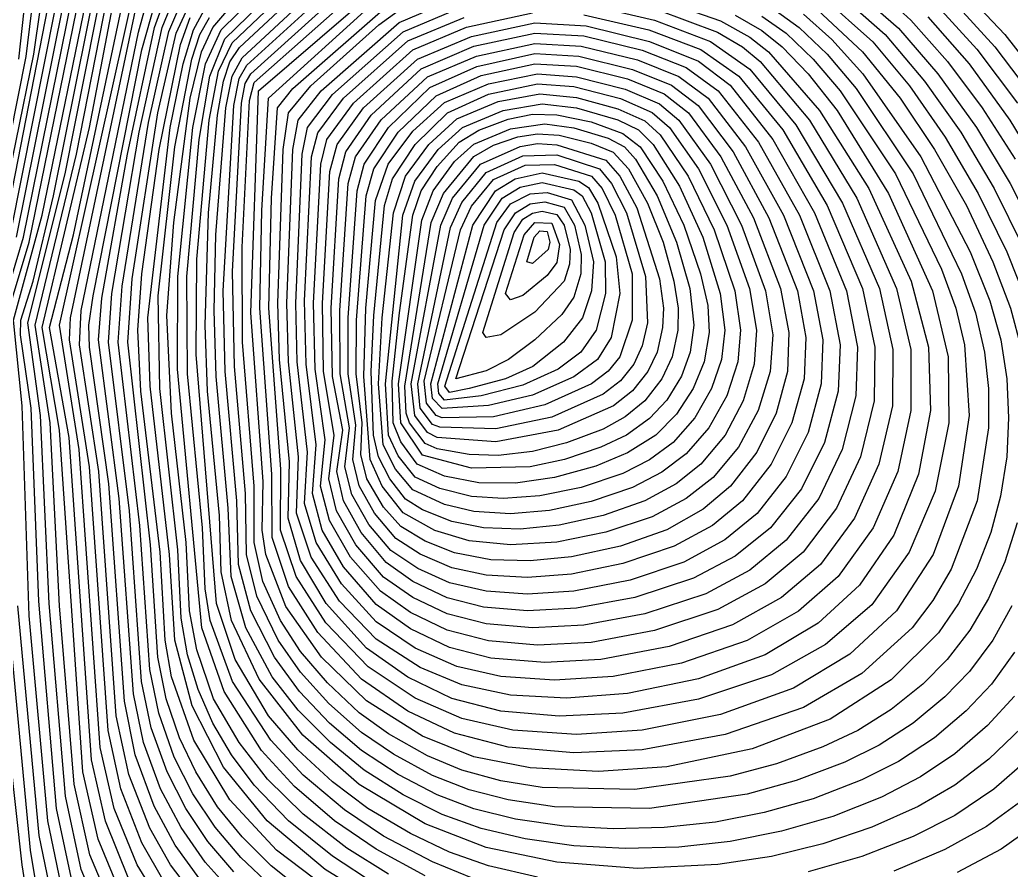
# Model space of a CAD drawing. Header units: inches. Extents: x 2608994 to 2618701, y 1261813 to 1271655.
# Drawn here: x 2615833.5 to 2616321, y 1262867.6 to 1263285.6 of the extents above; entities that cross this region are included whole.
import ezdxf

# ---------------------------------------------------------------- set-up
doc = ezdxf.new("R2010")
doc.units = ezdxf.units.IN
doc.header["$MEASUREMENT"] = 0

msp = doc.modelspace()

# ---------------------------------------------------------------- linework, layer by layer
for points, elevation in [([(2615832.99, 1263266.32), (2615835.67, 1263290.32), (2615840.68, 1263307.12), (2615852.11, 1263329.92), (2615878.34, 1263371.92), (2615922.06, 1263430.72), (2615932.05, 1263448.72), (2615939.29, 1263466.72), (2615949.04, 1263481.12), (2615956, 1263486.35), (2615965.6, 1263489.51), (2615981.2, 1263486.56), (2616008.8, 1263487.47), (2616158.8, 1263500.95), (2616205.6, 1263498.91), (2616254.8, 1263491.34), (2616306.4, 1263478.31), (2616358, 1263460.31), (2616407.2, 1263438.43), (2616448, 1263415.97), (2616488.54, 1263387.52), (2616526.01, 1263355.12), (2616553.82, 1263326.32), (2616579.64, 1263295.12)], 318), ([(2615820.73, 1263188.32), (2615836.68, 1263267.52), (2615839.36, 1263289.12), (2615843.19, 1263303.52), (2615853.7, 1263326.32), (2615880.4, 1263370.72), (2615911.8, 1263410.32), (2615927.36, 1263433.12), (2615936.94, 1263451.12), (2615943.29, 1263469.12), (2615949.37, 1263478.72), (2615954.8, 1263483.35), (2615963.2, 1263486.12), (2615977.6, 1263482.09), (2616002.8, 1263482.46), (2616154, 1263495.71), (2616200.8, 1263493.77), (2616251.34, 1263485.92), (2616304, 1263472.39), (2616356.99, 1263453.52)], 319), ([(2615822.95, 1263183.52), (2615840.38, 1263268.72), (2615843.67, 1263291.52), (2615850.14, 1263311.92), (2615884.8, 1263373.12), (2615912.94, 1263406.72), (2615931.34, 1263433.12), (2615941.9, 1263453.52), (2615947.16, 1263471.52), (2615953.6, 1263480.42), (2615960.8, 1263482.8), (2615977.6, 1263477.32), (2616002.8, 1263477.75), (2616119.2, 1263488.54), (2616156.4, 1263490.6), (2616196, 1263488.65), (2616239.2, 1263482.28), (2616304, 1263465.73), (2616368.21, 1263441.52), (2616423.31, 1263413.92), (2616472.02, 1263380.32), (2616512.62, 1263344.32), (2616549.37, 1263303.52), (2616584.26, 1263255.52)], 320), ([(2615826.03, 1263182.32), (2615847.38, 1263291.52), (2615853.67, 1263311.92), (2615886.4, 1263371.32), (2615915.08, 1263404.32), (2615936.24, 1263434.32), (2615946.06, 1263453.52), (2615950.92, 1263473.92), (2615953.6, 1263478.1), (2615958.4, 1263479.42), (2615976.4, 1263472.65), (2615992, 1263472.54), (2616040, 1263475.62), (2616121.6, 1263483.81), (2616157.6, 1263485.4), (2616199.6, 1263482.65), (2616244, 1263475.26), (2616310, 1263457.06), (2616377.2, 1263430.07)], 321), ([(2615829.12, 1263181.12), (2615851.02, 1263291.52), (2615857.11, 1263311.92), (2615887.6, 1263368.96), (2615918.3, 1263403.12), (2615942.12, 1263436.72), (2615951.86, 1263457.12), (2615954.8, 1263476.37), (2615974, 1263468.29), (2615983.6, 1263467.51), (2616035.2, 1263470.41), (2616126.4, 1263479.23), (2616161.2, 1263480.09), (2616204.4, 1263476.36), (2616250, 1263467.8), (2616283.6, 1263458.85), (2616317.84, 1263447.52), (2616352, 1263434.01)], 322), ([(2615831.92, 1263178.72), (2615854.85, 1263292.72), (2615861.46, 1263314.32), (2615888.8, 1263366.63), (2615918.73, 1263398.32), (2615944.68, 1263433.12), (2615954, 1263449.92), (2615960.8, 1263468.72), (2615975.2, 1263463.13), (2615984.8, 1263462.69), (2616035.2, 1263465.55), (2616124, 1263474.1), (2616158.8, 1263474.89), (2616208, 1263470.1), (2616259.6, 1263459.21), (2616293.2, 1263449.31), (2616328, 1263436.79)], 323), ([(2615823.33, 1263139.12), (2615835.3, 1263178.72), (2615858.89, 1263295.12), (2615864.69, 1263314.32), (2615890, 1263364.32), (2615912.76, 1263386.32), (2615935, 1263412.72), (2615953.01, 1263437.92), (2615965.6, 1263461.18), (2615976.4, 1263457.94), (2615983.6, 1263457.75), (2616032.8, 1263460.46), (2616128.8, 1263469.44), (2616173.2, 1263468.71), (2616209.2, 1263464.13), (2616246.4, 1263456.37), (2616285.86, 1263445.12), (2616324.4, 1263431.26)], 324), ([(2615826.99, 1263139.12), (2615838.12, 1263176.32), (2615862.86, 1263297.52), (2615868.91, 1263316.72), (2615891.2, 1263362.05), (2615908.27, 1263376.72), (2615924.06, 1263393.52), (2615971.6, 1263453.99), (2615978.8, 1263452.62), (2616018.4, 1263454.44), (2616128.8, 1263464.43), (2616169.6, 1263463.58), (2616205.6, 1263458.97), (2616242.8, 1263451.13), (2616282.4, 1263439.71), (2616322, 1263425.3)], 325), ([(2615855.44, 1262852.32), (2615847.26, 1262891.92), (2615838.16, 1262992.72), (2615834.66, 1263095.92), (2615830.46, 1263137.92), (2615844.5, 1263189.52), (2615868.56, 1263307.12), (2615890.99, 1263357.52), (2615916.4, 1263379.65), (2615963.2, 1263433.89), (2615977.6, 1263446.9), (2616124, 1263459.15), (2616166, 1263458.47), (2616203.2, 1263453.62), (2616241.6, 1263445.29), (2616281.2, 1263433.59), (2616321.14, 1263418.72)], 326), ([(2615859.81, 1262859.52), (2615851.6, 1262897.92), (2615842.84, 1262999.92), (2615839.13, 1263094.72), (2615833.87, 1263130.72), (2615834.11, 1263137.92), (2615840.17, 1263157.12), (2615850.06, 1263199.12), (2615872.06, 1263308.32), (2615892.8, 1263356.32), (2615905.6, 1263364.32), (2615915.2, 1263372.97), (2615962, 1263425.01), (2615978.8, 1263440.85), (2616118, 1263453.76), (2616163.6, 1263453.27), (2616200.8, 1263448.29), (2616239.2, 1263439.79), (2616278.8, 1263427.88), (2616319.6, 1263412.43), (2616352, 1263397.65)], 327), ([(2615877.35, 1262835.52), (2615863.75, 1262867.92), (2615855.93, 1262903.92), (2615848, 1262998.72), (2615843.76, 1263091.12), (2615837.56, 1263136.72), (2615855.89, 1263209.92), (2615875.8, 1263310.72), (2615889.37, 1263339.52), (2615894.59, 1263355.12), (2615903.2, 1263356.92), (2615910.4, 1263362.72), (2615963.2, 1263419.12), (2615980, 1263434.74), (2615987.2, 1263436.53), (2616108.4, 1263448.08), (2616133.6, 1263449.29), (2616158.8, 1263448.28), (2616194.8, 1263443.63), (2616233.2, 1263435.25), (2616272.8, 1263423.42), (2616313.6, 1263408.03), (2616345.39, 1263393.52)], 328), ([(2615880.51, 1262845.12), (2615867.99, 1262875.12), (2615860.24, 1262909.92), (2615853.1, 1262997.52), (2615848.41, 1263087.52), (2615841.01, 1263135.52), (2615861.45, 1263219.52), (2615880.26, 1263315.52), (2615892.4, 1263336.6), (2615897.2, 1263337.17), (2615899.6, 1263339.38), (2615912.91, 1263358.72), (2615962, 1263410.88), (2615980, 1263428.03), (2615990.8, 1263431.18), (2616096.4, 1263442.12), (2616126.4, 1263444.07), (2616154, 1263443.29), (2616190, 1263438.77), (2616228.4, 1263430.43), (2616268, 1263418.6), (2616308.93, 1263403.12), (2616340, 1263388.79)], 329), ([(2615884.21, 1262853.52), (2615872, 1262882.87), (2615864.54, 1262915.92), (2615853.07, 1263083.92), (2615844.47, 1263134.32), (2615867.81, 1263232.72), (2615883.36, 1263314.32), (2615906.8, 1263341.12), (2615921.48, 1263361.12), (2615963.2, 1263405.2), (2615981.2, 1263422.03), (2615995.6, 1263426.09), (2616090.4, 1263436.58), (2616124, 1263438.91), (2616151.6, 1263438.12), (2616187.6, 1263433.52), (2616226, 1263425.02), (2616265.6, 1263412.99), (2616305.2, 1263397.85), (2616334.93, 1263383.92)], 330), ([(2615887.2, 1262863.12), (2615875.6, 1262891.72), (2615868.81, 1262921.92), (2615857.74, 1263080.32), (2615848.12, 1263134.32), (2615859.91, 1263179.92), (2615888.1, 1263313.12), (2615931, 1263364.72), (2615966.8, 1263401.93), (2615982.85, 1263416.32), (2616000.4, 1263421.11), (2616084.4, 1263431.01), (2616120.4, 1263433.72), (2616149.2, 1263432.96), (2616185.2, 1263428.27), (2616223.6, 1263419.63), (2616264.4, 1263406.98), (2616304.96, 1263391.12), (2616332.8, 1263377.46)], 331), ([(2615902.14, 1262852.32), (2615891.32, 1262870.32), (2615879.96, 1262897.92), (2615873.06, 1262927.92), (2615862.66, 1263074.32), (2615853.06, 1263135.52), (2615892.03, 1263310.72), (2615937.35, 1263364.72), (2615977.6, 1263405.71), (2615984.8, 1263410.82), (2616004, 1263416.05), (2616082, 1263425.76), (2616118, 1263428.55), (2616146.8, 1263427.8), (2616181.6, 1263423.26), (2616220, 1263414.58), (2616259.6, 1263402.26), (2616300.4, 1263386.27), (2616328, 1263372.45)], 332), ([(2615904.55, 1262861.92), (2615893.6, 1262880.99), (2615883.2, 1262907.52), (2615876.93, 1262936.32), (2615867.82, 1263065.92), (2615857.98, 1263128.32), (2615858.42, 1263139.12), (2615890.48, 1263290.32), (2615895.77, 1263308.32), (2615941.6, 1263362.29), (2615978.8, 1263400.08), (2615986, 1263404.99), (2616006.4, 1263410.86), (2616077.2, 1263420.22), (2616114.4, 1263423.33), (2616143.2, 1263422.74), (2616178, 1263418.26), (2616215.2, 1263409.89), (2616254.8, 1263397.57), (2616295.66, 1263381.52), (2616323.2, 1263367.47)], 333), ([(2615921.2, 1262852.43), (2615907.7, 1262870.32), (2615897.46, 1262888.32), (2615887.12, 1262914.72), (2615880.95, 1262943.52), (2615872.42, 1263063.52), (2615862.9, 1263125.92), (2615863.72, 1263142.72), (2615891.83, 1263279.52), (2615898.82, 1263304.72), (2615941.6, 1263355.39), (2615978.8, 1263393.3), (2615987.2, 1263399.21), (2616008.8, 1263405.71), (2616073.6, 1263414.77), (2616112, 1263418.15), (2616140.8, 1263417.59), (2616175.6, 1263413.06), (2616211.6, 1263404.9), (2616251.2, 1263392.49), (2616290.8, 1263376.85), (2616316.67, 1263363.52), (2616342.42, 1263346.72)], 334), ([(2615922.04, 1262863.12), (2615909.99, 1262879.92), (2615899.6, 1262899.1), (2615890.28, 1262924.32), (2615884.94, 1262950.72), (2615877.37, 1263057.52), (2615867.73, 1263124.72), (2615867.51, 1263135.52), (2615869.58, 1263149.92), (2615893.6, 1263270.87), (2615902.35, 1263302.32), (2615946.4, 1263353.67), (2615980, 1263387.7), (2615989.6, 1263394.06), (2616012.4, 1263400.83), (2616072.4, 1263409.58), (2616109.6, 1263412.97), (2616138.4, 1263412.45), (2616172.92, 1263407.92), (2616209.2, 1263399.6), (2616247.6, 1263387.45), (2616286.56, 1263371.92), (2616312.4, 1263358.29), (2616337.6, 1263341.42)], 335), ([(2616032.8, 1262864.9), (2616008.8, 1262877.87), (2615988.29, 1262891.92), (2615968.56, 1262908.72), (2615952.4, 1262926.45), (2615934.01, 1262955.52), (2615923.06, 1262986.72), (2615911.1, 1263113.92), (2615911.27, 1263159.52), (2615918.67, 1263232.72), (2615924.86, 1263263.92), (2615932.58, 1263280.72), (2615989.6, 1263336.65)], 344), ([(2616055.6, 1262863.81), (2616036.4, 1262871.66), (2616012.4, 1262884.41), (2615993.2, 1262897.24), (2615972.8, 1262914.38), (2615956.88, 1262931.52), (2615938.16, 1262960.32), (2615927.2, 1262990.4), (2615924.66, 1263005.92), (2615923.43, 1263035.92), (2615915.95, 1263111.52), (2615915.72, 1263159.52), (2615921.75, 1263226.72), (2615926.94, 1263257.92), (2615934.4, 1263276.26), (2615990.8, 1263331.17)], 345), ([(2616088, 1262864.12), (2616064, 1262869.76), (2616044.8, 1262876.45), (2616025.6, 1262885.65), (2616004.73, 1262897.92), (2615987.2, 1262911.06), (2615970.18, 1262926.72), (2615955.83, 1262943.52), (2615939.37, 1262971.12), (2615930.32, 1262998.72), (2615920.18, 1263121.12), (2615920.58, 1263167.92), (2615926.65, 1263236.32), (2615931.26, 1263260.32), (2615938, 1263274.26), (2615993.2, 1263326.82)], 346), ([(2616176.8, 1262870.38), (2616137.2, 1262868.51), (2616097.6, 1262871.52), (2616062.8, 1262878.75), (2616032.8, 1262890.45), (2616000.4, 1262909.71), (2615972.68, 1262933.92), (2615951.2, 1262961.46), (2615937.67, 1262990.32), (2615932.6, 1263014.32), (2615931.79, 1263041.92), (2615925.9, 1263103.12), (2615924.6, 1263135.52), (2615926.39, 1263190.72), (2615930.69, 1263238.72), (2615933.63, 1263255.52), (2615936.8, 1263264.94), (2615941.6, 1263272.04), (2615995.6, 1263322.43)], 347), ([(2616106, 1262879.64), (2616082, 1262882.99), (2616060.4, 1262888.08), (2616041.2, 1262895.02), (2616022, 1262904.73), (2616002.8, 1262916.79), (2615986.22, 1262930.32), (2615970.4, 1262946.26), (2615957.68, 1262962.72), (2615944.68, 1262986.72), (2615937.4, 1263011.92), (2615935.98, 1263045.52), (2615930.04, 1263110.32), (2615929.07, 1263142.72), (2615929.91, 1263179.92), (2615934.84, 1263242.32), (2615937.99, 1263257.92), (2615942.8, 1263267.01), (2615996.8, 1263316.99)], 348), ([(2616101.2, 1262889.23), (2616077.2, 1262892.69), (2616056.8, 1262897.77), (2616038.8, 1262904.59), (2616019.6, 1262914.66), (2616001.6, 1262926.45), (2615985.85, 1262939.92), (2615971.03, 1262955.52), (2615958.69, 1262972.32), (2615947.12, 1262995.12), (2615941.11, 1263017.92), (2615940.22, 1263049.12), (2615934.54, 1263112.72), (2615933.52, 1263152.32), (2615938.7, 1263243.52), (2615941.36, 1263256.72), (2615945.2, 1263263.36), (2615999.2, 1263312.6)], 349), ([(2616096.4, 1262898.75), (2616073.6, 1262902.12), (2616054.4, 1262907.09), (2616036.4, 1262914.17), (2616017.2, 1262924.63), (2616001.6, 1262935.23), (2615985.54, 1262949.52), (2615971.6, 1262964.9), (2615960.5, 1262980.72), (2615950.07, 1263002.32), (2615945.01, 1263022.72), (2615944.51, 1263052.72), (2615939.03, 1263115.12), (2615938.07, 1263161.92), (2615942.57, 1263244.72), (2615944.33, 1263254.32), (2615947.07, 1263259.12), (2616000.4, 1263307.18)], 350), ([(2616090.4, 1262908.33), (2616070, 1262911.53), (2616050.8, 1262916.8), (2616034, 1262923.78), (2616014.8, 1262934.66), (2616000.4, 1262944.99), (2615984.8, 1262959.63), (2615971.6, 1262975.11), (2615961.66, 1262990.32), (2615953.05, 1263009.52), (2615948.81, 1263028.72), (2615948.81, 1263056.32), (2615943.04, 1263127.12), (2615942.83, 1263173.92), (2615946.43, 1263245.92), (2615948.8, 1263254.79), (2616002.8, 1263302.79)], 351), ([(2616151.6, 1262918.47), (2616118, 1262916.04), (2616084.4, 1262917.87), (2616056.8, 1262923.38), (2616031.6, 1262933.42), (2616004, 1262950.82), (2615981.89, 1262972.32), (2615964.4, 1262997.19), (2615954.48, 1263022.72), (2615952.71, 1263034.72), (2615953.18, 1263058.72), (2615947.07, 1263141.52), (2615950.92, 1263250.72), (2616011.2, 1263302.69)], 352), ([(2616238, 1263305.55), (2616265.6, 1263281.59), (2616284.96, 1263259.12), (2616303.87, 1263232.72), (2616320.51, 1263205.12), (2616335.58, 1263175.12)], 348), ([(2615938, 1262856.74), (2615924.74, 1262871.52), (2615912.8, 1262888.57), (2615902.79, 1262907.52), (2615894.43, 1262930.32), (2615889.36, 1262954.32), (2615882.45, 1263050.32), (2615872.27, 1263128.32), (2615873.91, 1263148.72), (2615886.54, 1263219.52), (2615899.77, 1263281.92), (2615907.14, 1263302.32)], 336), ([(2615938.75, 1262866.72), (2615926, 1262881.69), (2615915.13, 1262897.92), (2615905.92, 1262915.92), (2615898.16, 1262937.52), (2615893.42, 1262960.32), (2615887.41, 1263044.32), (2615877.11, 1263127.12), (2615878.83, 1263151.12), (2615892.24, 1263230.32), (2615903.56, 1263281.92), (2615911.37, 1263301.12)], 337), ([(2615957.2, 1262859.83), (2615942.14, 1262873.92), (2615929.6, 1262888.69), (2615918.64, 1262905.12), (2615909.49, 1262923.12), (2615901.84, 1262944.72), (2615897.44, 1262966.32), (2615892.5, 1263037.12), (2615881.9, 1263127.12), (2615883.88, 1263154.72), (2615896.8, 1263235.12), (2615906.8, 1263279.84), (2615914.83, 1263298.72)], 338), ([(2616233.2, 1263301.22), (2616259.04, 1263278.32), (2616278.39, 1263255.52), (2616296.19, 1263230.32), (2616312.61, 1263202.72), (2616326.9, 1263173.92)], 349), ([(2616253.6, 1263302.03), (2616271.59, 1263285.52), (2616289.66, 1263265.12), (2616306.76, 1263242.32), (2616322.94, 1263217.12)], 347), ([(2616296.34, 1263301.12), (2616317.82, 1263278.32), (2616338.8, 1263251.53)], 343), ([(2615974, 1262856.39), (2615957.2, 1262869.77), (2615942.8, 1262883.95), (2615930.8, 1262898.81), (2615920.02, 1262915.92), (2615911.98, 1262932.72), (2615905.46, 1262951.92), (2615901.42, 1262972.32), (2615897.81, 1263027.52), (2615886.69, 1263127.12), (2615888.86, 1263158.32), (2615901.35, 1263239.92), (2615910.4, 1263279.02), (2615918.27, 1263296.32)], 339), ([(2616014.8, 1262865.71), (2615994.4, 1262878.43), (2615972.8, 1262895.16), (2615955.39, 1262912.32), (2615941.41, 1262930.32), (2615928.81, 1262951.92), (2615920.59, 1262975.92), (2615916.99, 1262995.12), (2615915.27, 1263028.72), (2615908.1, 1263092.32), (2615905.9, 1263140.32), (2615909.32, 1263185.92), (2615917.24, 1263247.12), (2615922.92, 1263269.92), (2615928.42, 1263281.92), (2615939.2, 1263294.45)], 343), ([(2616139.6, 1262926.79), (2616106, 1262925.25), (2616073.6, 1262928.11), (2616047.2, 1262934.95), (2616024.4, 1262945.77), (2616001.61, 1262961.52), (2615980, 1262984.38), (2615965.57, 1263007.12), (2615957.64, 1263031.12), (2615957.49, 1263062.32), (2615951.49, 1263143.92), (2615952.47, 1263191.92), (2615955.76, 1263247.12), (2616006.4, 1263292.99)], 353), ([(2616139.6, 1262936.41), (2616107.2, 1262934.29), (2616076, 1262936.37), (2616050.8, 1262942.09), (2616028, 1262952.1), (2616004.75, 1262967.52), (2615984.02, 1262989.12), (2615969.34, 1263011.92), (2615961.72, 1263034.72), (2615961.86, 1263064.72), (2615955.93, 1263143.92), (2615957.28, 1263197.92), (2615960.23, 1263242.32), (2615967.83, 1263251.92), (2616014.8, 1263292.98)], 354), ([(2616132.4, 1262954.45), (2616102.4, 1262952.17), (2616074.8, 1262953.65), (2616050.8, 1262958.72), (2616030.4, 1262967.32), (2616008.8, 1262981.25), (2615990.79, 1262999.92), (2615976.72, 1263021.52), (2615969.64, 1263043.12), (2615970.58, 1263070.72), (2615965.65, 1263117.52), (2615964.78, 1263146.32), (2615967.78, 1263221.92), (2615970.33, 1263236.32), (2615981.64, 1263250.72), (2616020, 1263284.32), (2616046, 1263295.45)], 356), ([(2616113.2, 1263293), (2616145.6, 1263285.42), (2616173.2, 1263274.9), (2616192.4, 1263261.42), (2616215.15, 1263233.92), (2616238.05, 1263195.52), (2616256.18, 1263153.52), (2616262.82, 1263123.52), (2616262.55, 1263095.92), (2616255.95, 1263067.12), (2616244, 1263040.71), (2616227.14, 1263017.92), (2616208, 1263001.62), (2616184, 1262988.21), (2616152.8, 1262977.64), (2616119.2, 1262971.18)], 358), ([(2616144.4, 1263296.9), (2616178, 1263285.11), (2616192.4, 1263277.15), (2616201.65, 1263269.92), (2616226.78, 1263241.12), (2616250.93, 1263202.72), (2616271.82, 1263157.12), (2616280.31, 1263124.72), (2616281.22, 1263093.52), (2616275.43, 1263062.32), (2616263.21, 1263032.32), (2616246.4, 1263007.74), (2616226, 1262989), (2616200.01, 1262973.52), (2616167.2, 1262961.74), (2616132.4, 1262954.45)], 356), ([(2616227.54, 1263297.52), (2616252.88, 1263274.72), (2616270.98, 1263253.12), (2616288.59, 1263227.92), (2616304.8, 1263200.32), (2616318.85, 1263171.52), (2616329.36, 1263145.12)], 350), ([(2616283.23, 1263293.92), (2616304.09, 1263271.12), (2616324.15, 1263244.72)], 345), ([(2616292, 1263295.32), (2616312.93, 1263272.32), (2616333.83, 1263244.72)], 344), ([(2616018.4, 1262846.52), (2615983.68, 1262867.92), (2615955.15, 1262891.92), (2615933.73, 1262918.32), (2615918.28, 1262948.32), (2615909.71, 1262980.72), (2615907.06, 1263022.72), (2615897.58, 1263105.52), (2615896.43, 1263139.12), (2615907.41, 1263232.72), (2615913.82, 1263263.92), (2615918.92, 1263280.72), (2615924.23, 1263290.32)], 341), ([(2616130, 1262944.76), (2616098.8, 1262943.31), (2616070, 1262945.83), (2616046, 1262952.07), (2616024.4, 1262962.45), (2616004, 1262976.82), (2615984.18, 1262998.72), (2615971.6, 1263019.81), (2615965.42, 1263040.72), (2615966.19, 1263068.32), (2615961.22, 1263118.72), (2615960.36, 1263146.32), (2615963.08, 1263221.92), (2615965.58, 1263239.92), (2615976.7, 1263253.12), (2616010, 1263283.19), (2616019.6, 1263289.96)], 355), ([(2616125.2, 1262962.79), (2616096.4, 1262960.94), (2616070, 1262962.74), (2616048.4, 1262967.71), (2616028, 1262976.82), (2616008.8, 1262989.69), (2615991.68, 1263008.32), (2615979.2, 1263028.72), (2615973.5, 1263047.92), (2615974.95, 1263073.12), (2615969.94, 1263117.52), (2615969.18, 1263146.32), (2615972.34, 1263219.52), (2615974.99, 1263232.72), (2615987.2, 1263248.92), (2616022, 1263279.64), (2616049.6, 1263291.3)], 357), ([(2616114.4, 1262979.6), (2616088, 1262978.24), (2616064, 1262980.27), (2616043.6, 1262985.59), (2616025.6, 1262994.34), (2616010.82, 1263004.72), (2615996.13, 1263021.52), (2615985.78, 1263039.52), (2615981.4, 1263056.32), (2615983.7, 1263079.12), (2615978.69, 1263113.92), (2615977.95, 1263146.32), (2615981.48, 1263214.72), (2615984.57, 1263226.72), (2615997.61, 1263244.72), (2616026.8, 1263270.8), (2616053.2, 1263281.93), (2616085.6, 1263289.05)], 359), ([(2616110.8, 1263288.11), (2616142.78, 1263280.72), (2616168.4, 1263271.03), (2616187.08, 1263257.92), (2616208.62, 1263231.52), (2616230.48, 1263194.32), (2616247.83, 1263153.52), (2616254.01, 1263124.72), (2616253.54, 1263098.32), (2616246.84, 1263070.72), (2616235.06, 1263045.52), (2616218.71, 1263023.92), (2616199.99, 1263008.32), (2616176.8, 1262995.67), (2616145.6, 1262985.39), (2616114.4, 1262979.6)], 359), ([(2616146.8, 1263290.63), (2616176.59, 1263279.52), (2616188.8, 1263272.39), (2616197.59, 1263265.12), (2616221.78, 1263236.32), (2616245.09, 1263197.92), (2616264.62, 1263153.52), (2616271.6, 1263123.52), (2616271.71, 1263093.52), (2616265.25, 1263063.52), (2616253.18, 1263035.92), (2616235.84, 1263011.92), (2616216.4, 1262994.98), (2616191.2, 1262980.59), (2616158.8, 1262969.44), (2616125.2, 1262962.79)], 357), ([(2616204.99, 1263290.32), (2616216.76, 1263281.92), (2616230.5, 1263268.72), (2616244.75, 1263251.92), (2616272.73, 1263209.92), (2616296.52, 1263160.72), (2616303.37, 1263141.52), (2616307.8, 1263122.32), (2616309.76, 1263104.32), (2616309.77, 1263085.12), (2616304.17, 1263049.12), (2616291.41, 1263015.52), (2616282.4, 1263000.15), (2616272.21, 1262986.72), (2616247.6, 1262964.36), (2616218.8, 1262947.65), (2616180.4, 1262934.37), (2616139.6, 1262926.79)], 353), ([(2616218.8, 1263288.37), (2616232.85, 1263275.92), (2616247.97, 1263259.12), (2616276.6, 1263218.32), (2616300.87, 1263171.52), (2616310.4, 1263147.52), (2616315.81, 1263128.32), (2616318.86, 1263109.12), (2616319.72, 1263089.92), (2616318.76, 1263070.72), (2616315.74, 1263051.52), (2616310.93, 1263033.52), (2616303.98, 1263015.52), (2616295.13, 1262998.72), (2616285.19, 1262984.32), (2616262, 1262961.11), (2616232, 1262941.88), (2616193.6, 1262927.33), (2616151.6, 1262918.47)], 352), ([(2616223.47, 1263292.72), (2616247.87, 1263269.92), (2616266.34, 1263247.12), (2616283.33, 1263221.92), (2616298.94, 1263194.32), (2616311.88, 1263166.72), (2616320.65, 1263143.92), (2616326.06, 1263123.52)], 351), ([(2615990.8, 1262853.99), (2615959.67, 1262877.52), (2615936.8, 1262902.27), (2615919.09, 1262931.52), (2615908.14, 1262962.72), (2615905.08, 1262980.72), (2615902.56, 1263023.92), (2615893.11, 1263103.12), (2615891.49, 1263133.12), (2615893.61, 1263160.72), (2615902, 1263221.92), (2615912.61, 1263273.52), (2615917.33, 1263286.72)], 340), ([(2616008.8, 1262860.44), (2615987.2, 1262874.52), (2615965.6, 1262891.89), (2615948.8, 1262909.37), (2615937.61, 1262924.32), (2615928.49, 1262939.92), (2615921.2, 1262956.47), (2615916, 1262973.52), (2615912.95, 1262991.52), (2615911.22, 1263025.12), (2615902.38, 1263104.32), (2615901.64, 1263149.92), (2615909.81, 1263223.12), (2615918.1, 1263266.32), (2615922.05, 1263278.32), (2615926.75, 1263286.72)], 342), ([(2616119.2, 1262971.18), (2616091.6, 1262969.64), (2616065.2, 1262971.81), (2616044.8, 1262977.09), (2616025.6, 1262986.3), (2616008.8, 1262998.15), (2615992.62, 1263016.72), (2615982.24, 1263034.72), (2615977.39, 1263052.72), (2615979.29, 1263076.72), (2615974.29, 1263116.32), (2615973.59, 1263147.52), (2615977, 1263218.32), (2615980, 1263230.12), (2615992.72, 1263247.12), (2616024.4, 1263275.21), (2616052, 1263286.79)], 358), ([(2616110.8, 1262988.03), (2616085.6, 1262986.72), (2616062.8, 1262988.64), (2616043.6, 1262993.57), (2616026.8, 1263001.6), (2616012.4, 1263011.61), (2615998.76, 1263027.52), (2615989.27, 1263044.32), (2615985.4, 1263059.92), (2615988.1, 1263081.52), (2615982.93, 1263112.72), (2615982.31, 1263146.32), (2615985.95, 1263211.12), (2615989.52, 1263224.32), (2616002.48, 1263242.32), (2616029.09, 1263266.32), (2616055.6, 1263277.46), (2616086.8, 1263284.11), (2616112, 1263282.71), (2616143.2, 1263275.04), (2616167.2, 1263265.31), (2616182.8, 1263253.47), (2616203.79, 1263226.72), (2616224.2, 1263190.72), (2616239.98, 1263152.32), (2616245.43, 1263124.72), (2616244.66, 1263100.72), (2616237.91, 1263074.32), (2616226.33, 1263050.32), (2616210.4, 1263029.77), (2616192.4, 1263015.1), (2616170.8, 1263003.46), (2616140.8, 1262993.61), (2616110.8, 1262988.03)], 360), ([(2616185.2, 1263287.93), (2616198.4, 1263280.33), (2616208.41, 1263272.32), (2616221.2, 1263259.05), (2616235.34, 1263241.12), (2616260.72, 1263200.32), (2616282.22, 1263152.32), (2616289.92, 1263119.92), (2616290.34, 1263087.52), (2616283.63, 1263053.92), (2616270.85, 1263023.92), (2616252.4, 1262998.12), (2616229.6, 1262978.47), (2616203.2, 1262963.71), (2616167.2, 1262951.6), (2616130, 1262944.76)], 355), ([(2616198.4, 1263287.34), (2616210.4, 1263278.98), (2616223.6, 1263266.34), (2616236.83, 1263250.72), (2616264.01, 1263209.92), (2616286.78, 1263163.12), (2616293.76, 1263143.92), (2616298.06, 1263125.92), (2616300.28, 1263091.12), (2616295.13, 1263056.32), (2616282.58, 1263022.72), (2616264.51, 1262995.12), (2616241.6, 1262973.72), (2616214, 1262957.15), (2616178, 1262944.2), (2616139.6, 1262936.41)], 354), ([(2616280, 1263287.06), (2616300.23, 1263263.92), (2616320.31, 1263236.32), (2616337.88, 1263207.52)], 346), ([(2616107.2, 1262996.34), (2616083.2, 1262995.1), (2616061.6, 1262996.93), (2616043.6, 1263001.48), (2616026.8, 1263009.47), (2616013.6, 1263018.79), (2616001.3, 1263033.52), (2615992.73, 1263049.12), (2615989.38, 1263063.52), (2615992.39, 1263083.92), (2615987.23, 1263110.32), (2615986.59, 1263143.92), (2615990.4, 1263207.52), (2615993.85, 1263220.72), (2616006.22, 1263238.72), (2616030.87, 1263261.52), (2616056.8, 1263272.63), (2616086.8, 1263279.07), (2616110.8, 1263277.69), (2616139.6, 1263270.65), (2616161.2, 1263262.19), (2616176.9, 1263250.72), (2616196.66, 1263225.52), (2616216.83, 1263189.52), (2616231.83, 1263152.32), (2616236.85, 1263125.92), (2616235.93, 1263103.12), (2616229.16, 1263077.92), (2616217.82, 1263055.12), (2616202.64, 1263035.92), (2616185.2, 1263021.93), (2616164.8, 1263011.09), (2616136, 1263001.68), (2616107.2, 1262996.34)], 361), ([(2616106, 1263004.81), (2616083.2, 1263003.35), (2616062.8, 1263004.76), (2616044.8, 1263008.9), (2616029.2, 1263015.91), (2616016, 1263024.75), (2616005.2, 1263037.49), (2615996.8, 1263052.29), (2615993.41, 1263065.92), (2615995.64, 1263085.12), (2615991.11, 1263111.52), (2615990.86, 1263142.72), (2615994.95, 1263205.12), (2615998.67, 1263218.32), (2616011.2, 1263236.5), (2616034, 1263257.55), (2616058, 1263267.81), (2616086.8, 1263274.05), (2616109.6, 1263272.69), (2616137.2, 1263265.91), (2616157.6, 1263257.83), (2616171.94, 1263247.12), (2616190.42, 1263223.12), (2616209, 1263189.52), (2616223.78, 1263152.32), (2616228.31, 1263128.32), (2616227.54, 1263106.72), (2616221.07, 1263082.72), (2616210.3, 1263061.12), (2616196, 1263042.92), (2616180.1, 1263029.92), (2616160, 1263019.04), (2616133.6, 1263010.23), (2616106, 1263004.81)], 362), ([(2616104.8, 1263013.18), (2616083.2, 1263011.52), (2616062.8, 1263012.69), (2616046, 1263016.28), (2616030.4, 1263022.94), (2616018.4, 1263030.65), (2616007.86, 1263043.12), (2616000.4, 1263056.48), (2615997.3, 1263069.52), (2615998.76, 1263086.32), (2615995.04, 1263111.52), (2615994.99, 1263139.12), (2615999.36, 1263201.52), (2616002.88, 1263214.72), (2616014.78, 1263232.72), (2616035.2, 1263252.35), (2616058.29, 1263262.72), (2616086.8, 1263269.04), (2616108.4, 1263267.72), (2616134.8, 1263261.2), (2616154, 1263253.5), (2616167.05, 1263243.52), (2616184.29, 1263220.72), (2616201.86, 1263188.32), (2616215.83, 1263152.32), (2616219.99, 1263129.52), (2616219.11, 1263109.12), (2616213.17, 1263087.52), (2616203.02, 1263067.12), (2616188.85, 1263049.12), (2616174.11, 1263037.12), (2616155.2, 1263026.83), (2616130, 1263018.32), (2616104.8, 1263013.18)], 363), ([(2616104.8, 1263021.62), (2616084.4, 1263019.64), (2616065.2, 1263020.24), (2616047.2, 1263023.63), (2616032.8, 1263029.3), (2616020.8, 1263036.5), (2616012.4, 1263046.02), (2616004.24, 1263059.92), (2616001.15, 1263071.92), (2616001.88, 1263087.52), (2615998.89, 1263111.52), (2615999.16, 1263137.92), (2616003.89, 1263199.12), (2616007.57, 1263212.32), (2616019.53, 1263230.32), (2616038.23, 1263248.32), (2616060.4, 1263258.23), (2616086.8, 1263264.04), (2616107.2, 1263262.78), (2616132.4, 1263256.53), (2616150.4, 1263249.22), (2616162.25, 1263239.92), (2616178.27, 1263218.32), (2616194.28, 1263188.32), (2616207.61, 1263153.52), (2616211.7, 1263131.92), (2616211.03, 1263112.72), (2616205.48, 1263092.32), (2616195.97, 1263073.12), (2616182.95, 1263056.32), (2616169.6, 1263045.1), (2616151.6, 1263034.97), (2616128.8, 1263026.93), (2616104.8, 1263021.62)], 364), ([(2616097.6, 1263028.87), (2616074.8, 1263027.47), (2616054.4, 1263029.51), (2616037.6, 1263034.64), (2616022, 1263043.27), (2616011.71, 1263056.32), (2616005.77, 1263069.52), (2616002.71, 1263110.32), (2616003.73, 1263143.92), (2616008.4, 1263196.72), (2616014.7, 1263214.72), (2616026.8, 1263230.81), (2616042.4, 1263245.01), (2616064, 1263254.22), (2616088, 1263259.13), (2616107.2, 1263257.65), (2616131.2, 1263251.49), (2616148, 1263244.3), (2616157.6, 1263236.25), (2616173.07, 1263214.72), (2616188.44, 1263184.72), (2616200.23, 1263152.32), (2616203.76, 1263130.72), (2616202.46, 1263112.72), (2616196.54, 1263093.52), (2616186.84, 1263075.52), (2616174.4, 1263060.59), (2616161.2, 1263050.27), (2616144.4, 1263041.38), (2616121.6, 1263033.73), (2616097.6, 1263028.87)], 365), ([(2616098.8, 1263037.19), (2616079.6, 1263035.3), (2616061.6, 1263035.94), (2616046, 1263039.02), (2616031.6, 1263044.67), (2616023.2, 1263049.97), (2616015.42, 1263059.92), (2616009.85, 1263070.72), (2616007.47, 1263081.52), (2616006.35, 1263112.72), (2616007.68, 1263140.32), (2616012.9, 1263194.32), (2616016.82, 1263207.52), (2616027.89, 1263224.32), (2616043.77, 1263239.92), (2616064, 1263249.08), (2616088, 1263254.17), (2616106, 1263252.76), (2616128.8, 1263246.87), (2616144.4, 1263240.09), (2616152.91, 1263232.72), (2616167.24, 1263212.32), (2616181.11, 1263184.72), (2616192.26, 1263153.52), (2616195.74, 1263133.12), (2616194.68, 1263116.32), (2616189.24, 1263098.32), (2616180.28, 1263081.52), (2616168.4, 1263067.13), (2616156.25, 1263057.52), (2616140.8, 1263049.16), (2616120.4, 1263042.03), (2616098.8, 1263037.19)], 366), ([(2616094, 1263044.46), (2616074.8, 1263042.85), (2616056.8, 1263043.98), (2616042.4, 1263047.44), (2616026.8, 1263054.51), (2616018.19, 1263064.72), (2616012.14, 1263076.72), (2616009.96, 1263106.72), (2616011.74, 1263139.12), (2616017.23, 1263190.72), (2616023.22, 1263208.72), (2616034.59, 1263224.32), (2616048.4, 1263236.91), (2616068.8, 1263245.48), (2616089.2, 1263249.26), (2616107.2, 1263247.44), (2616127.6, 1263241.88), (2616140.8, 1263235.92), (2616148.37, 1263229.12), (2616162.2, 1263208.72), (2616174.92, 1263182.32), (2616185.07, 1263152.32), (2616187.92, 1263133.12), (2616186.57, 1263117.52), (2616181.11, 1263100.72), (2616172.32, 1263085.12), (2616161.2, 1263072.26), (2616149.2, 1263063.21), (2616134.8, 1263055.75), (2616114.4, 1263048.83), (2616094, 1263044.46)], 367), ([(2616089.2, 1263051.59), (2616071.2, 1263050.28), (2616055.6, 1263051.37), (2616040, 1263055.3), (2616028, 1263060.77), (2616019.6, 1263071.32), (2616014.8, 1263081.42), (2616013.3, 1263106.72), (2616021.86, 1263189.52), (2616027.75, 1263206.32), (2616039.19, 1263221.92), (2616051.14, 1263232.72), (2616071.2, 1263241.12), (2616090.4, 1263244.34), (2616107.2, 1263242.35), (2616127.6, 1263236.48), (2616137.65, 1263231.52), (2616144.89, 1263224.32), (2616157.87, 1263203.92), (2616169.29, 1263178.72), (2616177.95, 1263151.12), (2616180.18, 1263133.12), (2616178.56, 1263118.72), (2616173.67, 1263104.32), (2616165.4, 1263089.92), (2616154.8, 1263077.92), (2616143.2, 1263069.39), (2616130, 1263062.68), (2616109.6, 1263055.79), (2616089.2, 1263051.59)], 368), ([(2616042.4, 1263061.29), (2616028.91, 1263067.12), (2616020.8, 1263078.1), (2616017.19, 1263087.52), (2616016.58, 1263107.92), (2616020.23, 1263141.52), (2616026.7, 1263189.52), (2616030.95, 1263201.52), (2616038.73, 1263213.52), (2616049.6, 1263225.51), (2616059.2, 1263231.41), (2616073.6, 1263236.78), (2616085.6, 1263239.23), (2616097.6, 1263238.94), (2616114.4, 1263235.44), (2616130, 1263229.77), (2616138.55, 1263223.12), (2616149.74, 1263206.32), (2616160, 1263184.72), (2616168.24, 1263160.72), (2616171.78, 1263145.12), (2616172.42, 1263131.92), (2616169.99, 1263117.52), (2616164.64, 1263104.32), (2616156.4, 1263091.72), (2616146.2, 1263081.52), (2616132.4, 1263072.71), (2616116.8, 1263066.27), (2616096.4, 1263060.57), (2616077.2, 1263057.84), (2616059.2, 1263057.97), (2616042.4, 1263061.29)], 369), ([(2616084.4, 1263065.96), (2616055.6, 1263065.19), (2616031.6, 1263071.69), (2616020.94, 1263087.52), (2616019.72, 1263106.72), (2616031.16, 1263187.12), (2616036.7, 1263201.52), (2616047.23, 1263215.92), (2616056.8, 1263224.5), (2616074.8, 1263232.09), (2616091.6, 1263234.5), (2616106, 1263232.47), (2616122.8, 1263227.42), (2616130.78, 1263223.12), (2616136.18, 1263217.12), (2616146.88, 1263199.12), (2616156.43, 1263176.32), (2616162.92, 1263153.52), (2616164.93, 1263135.52), (2616163.08, 1263122.32), (2616158.8, 1263110.47), (2616151.6, 1263098.71), (2616143.2, 1263089.61), (2616131.79, 1263081.52), (2616119.22, 1263075.52), (2616101.29, 1263069.52), (2616084.4, 1263065.96)], 370), ([(2616038.8, 1263074.76), (2616032.8, 1263077.29), (2616025.22, 1263087.52), (2616023.55, 1263092.32), (2616022.86, 1263105.52), (2616035.85, 1263185.92), (2616041.83, 1263200.32), (2616056.8, 1263218.49), (2616066.4, 1263223.92), (2616078.4, 1263228.07), (2616088, 1263229.63), (2616098.8, 1263228.88), (2616114.4, 1263225.05), (2616125.2, 1263220.48), (2616132.78, 1263212.32), (2616142.13, 1263195.52), (2616149.79, 1263176.32), (2616155.15, 1263157.12), (2616157.28, 1263143.92), (2616157.08, 1263133.12), (2616154.24, 1263119.92), (2616149.2, 1263109.22), (2616140.82, 1263098.32), (2616131.2, 1263090.46), (2616120.4, 1263084.41), (2616102.4, 1263077.6), (2616085.6, 1263073.44), (2616068.8, 1263071.49), (2616054.4, 1263071.88), (2616038.8, 1263074.76)], 371), ([(2616038.8, 1263080.37), (2616034.07, 1263082.72), (2616027.84, 1263091.12), (2616026.04, 1263106.72), (2616040.58, 1263184.72), (2616046.24, 1263197.92), (2616060.04, 1263214.72), (2616079.6, 1263223.41), (2616088, 1263224.78), (2616097.6, 1263224.14), (2616121.6, 1263216.57), (2616128.6, 1263208.72), (2616136.9, 1263193.12), (2616148.09, 1263158.32), (2616150, 1263143.92), (2616149.54, 1263134.32), (2616146.83, 1263122.32), (2616142.26, 1263112.72), (2616134.8, 1263103.32), (2616125.44, 1263095.92), (2616098.23, 1263083.92), (2616067.6, 1263078.09), (2616038.8, 1263080.37)], 372), ([(2616040, 1263085.35), (2616036.4, 1263086.77), (2616030.41, 1263094.72), (2616029.17, 1263106.72), (2616045.35, 1263183.52), (2616050.8, 1263195.78), (2616062.8, 1263210.62), (2616080.8, 1263218.77), (2616097.6, 1263219.24), (2616118.63, 1263212.32), (2616124.51, 1263205.12), (2616131.79, 1263190.72), (2616141.22, 1263159.52), (2616142.19, 1263136.72), (2616139.6, 1263125.35), (2616135.45, 1263116.32), (2616128.8, 1263108.17), (2616120.4, 1263101.66), (2616095.2, 1263090.34), (2616067.6, 1263084.5), (2616040, 1263085.35)], 373), ([(2616041.2, 1263090.04), (2616038.22, 1263091.12), (2616033.49, 1263097.12), (2616032.41, 1263107.92), (2616050.18, 1263182.32), (2616055.6, 1263194.05), (2616066.4, 1263207.18), (2616082, 1263214.15), (2616096.4, 1263214.56), (2616114.7, 1263208.72), (2616119.8, 1263202.72), (2616126.32, 1263189.52), (2616134.54, 1263160.72), (2616134.68, 1263137.92), (2616128.58, 1263119.92), (2616122.8, 1263112.97), (2616114.55, 1263106.72), (2616091.6, 1263096.31), (2616066.4, 1263090.51), (2616041.2, 1263090.04)], 374), ([(2616064, 1263095.98), (2616041.2, 1263094.52), (2616036.52, 1263099.52), (2616035.68, 1263106.72), (2616056.34, 1263184.72), (2616067.35, 1263201.52), (2616077.16, 1263207.52), (2616090.4, 1263210.39), (2616108.37, 1263206.32), (2616113.2, 1263203.22), (2616117.8, 1263195.52), (2616126.81, 1263169.12), (2616128.58, 1263151.12), (2616124.36, 1263129.52), (2616117.61, 1263118.72), (2616106, 1263110.14), (2616085.6, 1263101.13), (2616064, 1263095.98)], 375), ([(2616060.4, 1263100.77), (2616042.4, 1263098.63), (2616039.56, 1263101.92), (2616039.12, 1263106.72), (2616061.84, 1263184.72), (2616070.65, 1263197.92), (2616079.6, 1263203.37), (2616090.4, 1263205.63), (2616106, 1263201.99), (2616109.96, 1263199.12), (2616114.4, 1263190.72), (2616121.35, 1263166.72), (2616121.53, 1263151.12), (2616116.95, 1263133.12), (2616109.33, 1263122.32), (2616098.25, 1263113.92), (2616080.8, 1263105.98), (2616060.4, 1263100.77)], 376), ([(2616054.4, 1263104.4), (2616044.8, 1263102.35), (2616042.54, 1263105.52), (2616068.02, 1263185.92), (2616074.8, 1263195.18), (2616084.4, 1263200.05), (2616092.8, 1263200.69), (2616104.8, 1263197.08), (2616111.39, 1263184.72), (2616115.56, 1263166.72), (2616114.63, 1263152.32), (2616110.21, 1263139.12), (2616100.89, 1263127.12), (2616085.8, 1263115.12), (2616072.3, 1263109.12), (2616054.4, 1263104.4)], 377), ([(2616062.8, 1263113.14), (2616047.92, 1263109.12), (2616071.71, 1263182.32), (2616077.2, 1263190.76), (2616084.4, 1263195.09), (2616091.6, 1263196.1), (2616101.2, 1263193.46), (2616106.21, 1263184.72), (2616109.62, 1263170.32), (2616109.35, 1263160.72), (2616106, 1263149.29), (2616100, 1263140.76), (2616086.8, 1263128.3), (2616073.81, 1263118.72), (2616062.8, 1263113.14)], 378), ([(2616070, 1263130.77), (2616062.8, 1263129.5), (2616061.14, 1263131.92), (2616076.61, 1263181.12), (2616080.8, 1263187.56), (2616085.6, 1263190.53), (2616090.4, 1263191.5), (2616097.6, 1263189.84), (2616101.22, 1263184.72), (2616104.13, 1263172.72), (2616103.85, 1263165.52), (2616101.21, 1263157.12), (2616086.8, 1263141.88), (2616070, 1263130.77)], 379), ([(2616080.8, 1263150.17), (2616074.8, 1263148), (2616072.37, 1263151.12), (2616081.48, 1263179.92), (2616086.8, 1263185.97), (2616095.2, 1263185.7), (2616098.96, 1263175.12), (2616097.6, 1263166.29), (2616092.8, 1263159.95), (2616080.8, 1263150.17)], 380), ([(2616085.6, 1263165.87), (2616082.85, 1263166.72), (2616086.36, 1263178.72), (2616089.2, 1263181.95), (2616092.8, 1263181.52), (2616094.19, 1263176.32), (2616093.26, 1263172.72), (2616085.6, 1263165.87)], 381), ([(2616323.86, 1263038.32), (2616317.85, 1263019.12), (2616309.87, 1263001.12), (2616300.65, 1262985.52), (2616289.57, 1262971.12), (2616277.6, 1262959.07), (2616262, 1262946.65), (2616245.49, 1262936.32), (2616228.4, 1262928.18), (2616205.6, 1262919.92), (2616182.8, 1262913.78), (2616136, 1262907.21), (2616090.4, 1262908.33)], 351), ([(2616502, 1262565.53), (2616481.6, 1262563.43), (2616456.4, 1262564.72), (2616426.4, 1262569.33), (2616389.2, 1262577.52), (2616277.6, 1262609.01), (2616151.6, 1262651.18), (2616028, 1262700.14), (2615927.98, 1262744.32), (2615905.6, 1262756.7), (2615888.8, 1262768.61), (2615874.4, 1262782.67), (2615863.08, 1262798.32), (2615855.04, 1262813.92), (2615847.97, 1262833.12), (2615842.51, 1262854.72), (2615838.86, 1262877.52), (2615827.12, 1263001.12)], 324), ([(2616476.8, 1262586.02), (2616454, 1262584.37), (2616427.6, 1262585.86), (2616395.2, 1262590.58), (2616356.8, 1262598.56), (2616252.4, 1262626.75), (2616139.6, 1262663.94), (2616018.4, 1262712.36), (2615965.6, 1262735.16), (2615930.8, 1262752.05), (2615908.83, 1262764.72), (2615892.4, 1262776.98), (2615878, 1262791.67), (2615866.64, 1262807.92), (2615858.75, 1262823.52), (2615851.74, 1262842.72), (2615843.06, 1262884.72), (2615832.63, 1262997.52)], 325), ([(2616321.32, 1262997.52), (2616311.87, 1262980.72), (2616300.4, 1262965.25), (2616288.4, 1262952.79), (2616272.8, 1262939.94), (2616256.12, 1262929.12), (2616239.2, 1262920.68), (2616215.2, 1262911.62), (2616191.2, 1262904.95), (2616143.2, 1262897.94), (2616096.4, 1262898.75)], 350), ([(2616322.57, 1262974.72), (2616311.29, 1262959.12), (2616298.89, 1262945.92), (2616283.26, 1262932.72), (2616265.6, 1262921.03), (2616247.6, 1262911.95), (2616223.6, 1262902.75), (2616199.6, 1262895.94), (2616175.6, 1262891.29), (2616150.4, 1262888.53), (2616125.2, 1262887.88), (2616101.2, 1262889.23)], 349), ([(2616596.8, 1262584.51), (2616558.4, 1262555.58), (2616545.2, 1262548.69), (2616530.8, 1262543.69), (2616514, 1262540.74), (2616497.2, 1262540.62), (2616448, 1262548.64), (2616367.6, 1262570.59), (2616252.4, 1262607.39), (2616154, 1262641.95), (2616061.3, 1262678.32), (2615958.4, 1262721.3), (2615910.4, 1262744.22), (2615881.6, 1262763.14), (2615870.13, 1262774.32), (2615860.95, 1262786.32), (2615851.76, 1262803.12), (2615844.4, 1262822.67), (2615838.67, 1262845.12), (2615834.65, 1262870.32), (2615825.67, 1262951.92)], 323), ([(2616322.57, 1262953.12), (2616309.37, 1262938.72), (2616293.2, 1262924.81), (2616276.4, 1262913.44), (2616257.2, 1262903.52), (2616233.2, 1262894.06), (2616208, 1262886.74), (2616182.8, 1262881.79), (2616157.6, 1262878.99), (2616131.2, 1262878.25), (2616106, 1262879.64)], 348), ([(2616325.99, 1262937.52), (2616310, 1262922.15), (2616293.2, 1262909.43), (2616275.2, 1262898.86), (2616252.4, 1262888.73), (2616228.4, 1262880.55), (2616203.2, 1262874.41), (2616176.8, 1262870.38)], 347), ([(2616328.96, 1262921.92), (2616312.4, 1262907.48), (2616293.2, 1262894.55), (2616272.8, 1262884.22), (2616247.6, 1262874.37), (2616221.2, 1262866.84)], 346), ([(2616326.8, 1262902.14), (2616308.8, 1262889.02), (2616288.4, 1262877.75), (2616263.2, 1262867.07)], 345), ([(2616335.2, 1262891.62), (2616316, 1262878), (2616294.4, 1262866.46)], 344)]:
    msp.add_lwpolyline(points, dxfattribs=dict(elevation=elevation))

doc.saveas('drawing.dxf')
